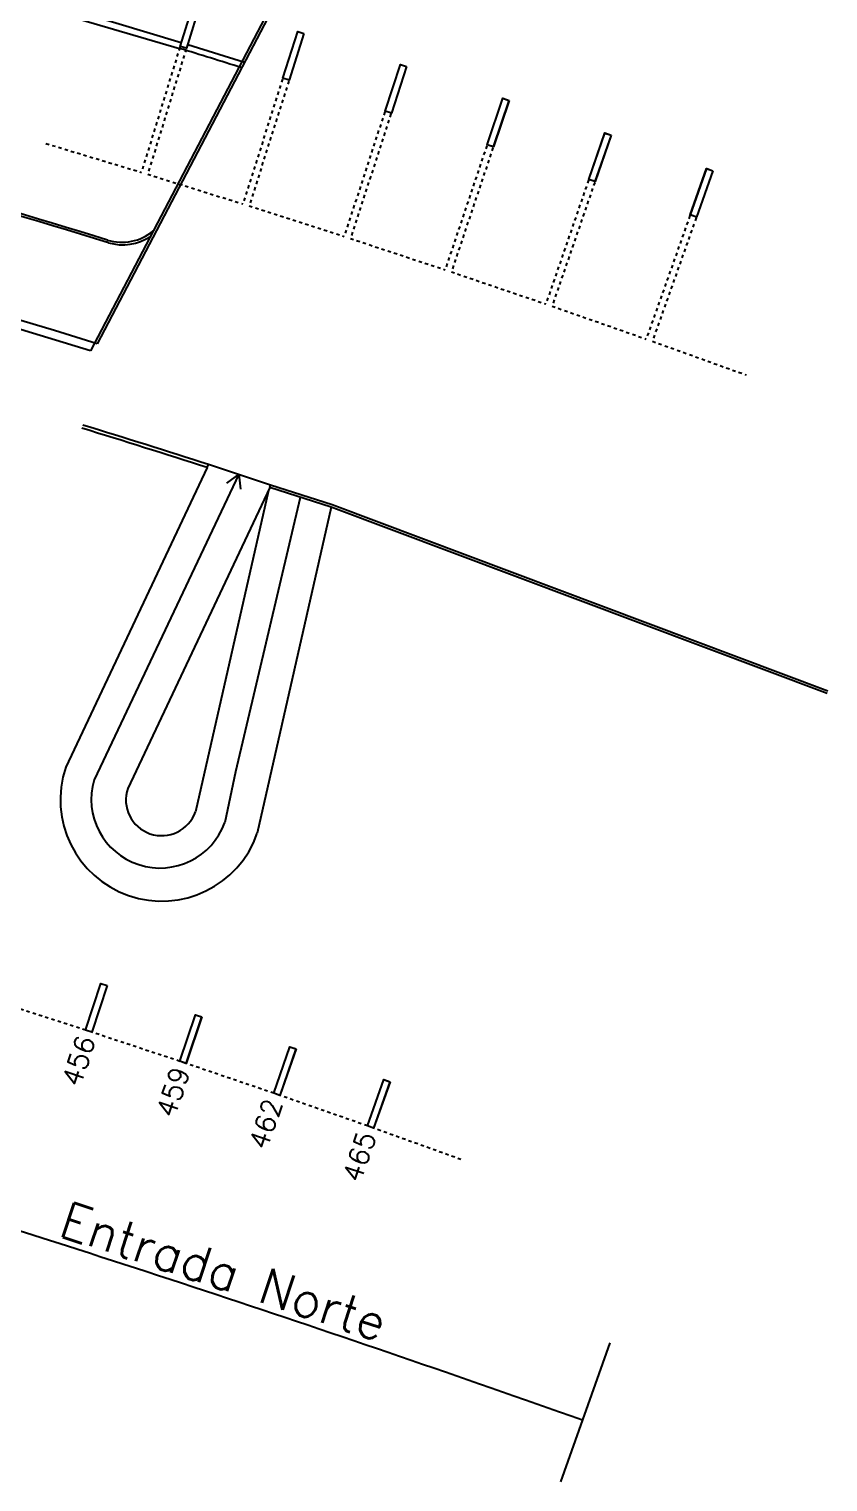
# Model space of a CAD drawing. Extents: x 26 to 324, y 73 to 188.
# Drawn here: x 288.68 to 313.08, y 73.42 to 117.81 of the extents above; entities that cross this region are included whole.
import ezdxf

# ---------------------------------------------------------------- set-up
doc = ezdxf.new("R2010")
doc.units = 0
doc.header["$LTSCALE"] = 0.01
doc.header["$MEASUREMENT"] = 0
doc.linetypes.add('HIDDEN2', pattern=[0.1875, 0.125, -0.0625])
doc.layers.get('0').update_dxf_attribs({"linetype": 'CONTINUOUS'})
doc.layers.get('DEFPOINTS').update_dxf_attribs({"linetype": 'CONTINUOUS'})
for name, color, linetype in [('AR-ALV-VT1', 2, 'CONTINUOUS'), ('BANC', 2, 'CONTINUOUS'), ('ESC', 1, 'CONTINUOUS'), ('ESTR', 3, 'CONTINUOUS'), ('NOPILAR1', 2, 'CONTINUOUS'), ('PISO', 1, 'CONTINUOUS'), ('PROJ', 1, 'HIDDEN2'), ('TEXTO-ENDEREÇO', 2, 'CONTINUOUS'), ('USO1', 2, 'CONTINUOUS')]:
    doc.layers.add(name, color=color, linetype=linetype)
doc.styles.add('1', font='romans.shx')
doc.styles.add('NOPILAR', font='simplex.shx', dxfattribs={"height": 0.6})
doc.dimstyles.new('1-600', dxfattribs={"dimtxt": 1.1, "dimasz": 2.5, "dimexe": 2, "dimexo": 4, "dimgap": 0.2, "dimtad": 1, "dimdec": 0, "dimzin": 4, "dimdsep": 46, "dimlunit": 6, "dimtxsty": '1', "dimblk1": 'NONE', "dimblk2": 'NONE', "dimsah": 1, "dimcen": 0, "dimclrd": 2, "dimclre": 2, "dimclrt": 2, "dimadec": 0, "dimazin": 0, "dimtfac": 1, "dimtdec": 0, "dimtmove": 2, "dimatfit": 3, "dimldrblk": 'NONE', "dimfxl": 0, "dimtolj": 1, "dimtzin": 0, "dimarcsym": 0})

# ---------------------------------------------------------------- blocks, each defined once
blk = doc.blocks.new('PILAR-SLC')
for points in [[(0.197, -42.97), (0.197, -44.47), (-0.003, -44.47), (-0.003, -42.97)], [(0.197, -72.501), (0.197, -74.001), (-0.003, -74.001), (-0.003, -72.501)]]:
    blk.add_lwpolyline(points, close=True)
blk = doc.blocks.new('*D90')
at = {"layer": 'DEFPOINTS', "color": 0}
for p in [(285.515, 90.542), (285.074, 89.108), (308.26, 82.85), (307.761, 81.442), (298.13, 77.89)]:
    blk.add_point(p, dxfattribs=at)
at = {"layer": 'USO1', "color": 2, "lineweight": -2}
for p, q in [((283.899, 85.285), (282.529, 80.828)), ((306.423, 77.672), (304.915, 73.421))]:
    blk.add_line(p, q, dxfattribs=at)
blk.add_arc((120.089, -447.618), 554.849, 70.469, 72.913, dxfattribs=at)
at = {"layer": 'USO1', "color": 2, "insert": (294.625, 79.855), "char_height": 1.1, "attachment_point": 5, "rotation": 341.691, "style": '1'}
blk.add_mtext('\\A1;Entrada Norte', dxfattribs=at)
blk = doc.blocks.new('_NONE')
at = {"color": 0, "linetype": 'ByBlock'}
blk.add_circle((0, 0), 0.25, dxfattribs=at)

msp = doc.modelspace()

# ---------------------------------------------------------------- linework, layer by layer
at = {"layer": 'AR-ALV-VT1'}
for points in [[(290.763, 108.195, 0.05916), (205.127, 123.861), (196.204, 124.344), (189.809, 124.557)], [(290.557, 107.975, 0.058865), (205.087, 123.613), (196.195, 124.094)]]:
    msp.add_lwpolyline(points, format="xyb", dxfattribs=at)
at = {"layer": 'BANC'}
for p, q in [((308.283, 141.886), (290.557, 107.975)), ((308.243, 141.637), (290.763, 108.195)), ((313.055, 97.509), (297.911, 103.196)), ((313.083, 97.584), (297.937, 103.271))]:
    msp.add_line(p, q, dxfattribs=at)
for radius, start, end in [(373.599, 72.23981, 72.85701), (373.499, 72.24183, 72.85733)]:
    msp.add_arc((180.204, -251.291), radius, start, end, dxfattribs=at)
at = {"layer": 'ESC'}
for p, q in [((295.085, 104.205), (290.665, 94.872)), ((295.085, 104.205), (294.708, 103.939)), ((295.085, 104.205), (295.135, 103.746)), ((296.961, 103.5), (294.983, 95.119)), ((294.983, 95.119), (294.66, 93.57))]:
    msp.add_line(p, q, dxfattribs=at)
msp.add_arc((292.681, 94.278), 2.101, 163.5828, 340.3187, dxfattribs=at)
at = {"layer": 'PISO'}
for p, q in [((284.02, 119.931), (293.275, 117.217)), ((290.384, 118.288), (293.329, 117.397)), ((293.527, 117.336), (295.258, 116.796)), ((294.121, 104.411), (289.801, 95.257)), ((296.055, 103.875), (294.164, 104.502)), ((296.03, 103.799), (291.693, 94.61)), ((295.991, 103.715), (293.763, 93.897)), ((297.911, 103.196), (295.652, 93.24))]:
    msp.add_line(p, q, dxfattribs=at)
for centre, radius, start, end in [((180.179, -251.219), 385.403, 72.64035, 72.93549), ((180.204, -251.291), 379.154, 72.99252, 75.14495), ((180.204, -251.291), 379.224, 72.99972, 75.13445), ((291.519, 112.797), 1.5, 252.9997, 309.4367), ((291.519, 112.797), 1.5, 252.9997, 309.4367), ((291.544, 112.716), 1.5, 252.9925, 304.1438), ((291.544, 112.716), 1.5, 252.9925, 304.1438), ((292.731, 94.261), 3.095, 161.2199, 340.7321), ((292.731, 94.261), 1.095, 161.3843, 340.5668)]:
    msp.add_arc(centre, radius, start, end, dxfattribs=at)
at = {"layer": 'PROJ'}
for p, q in [((293.286, 117.253), (292.112, 113.43)), ((293.477, 117.195), (292.303, 113.371)), ((296.419, 116.277), (295.213, 112.464)), ((296.61, 116.217), (295.403, 112.403)), ((299.545, 115.275), (298.305, 111.471)), ((299.735, 115.213), (298.495, 111.409)), ((289.194, 114.312), (292.112, 113.43)), ((302.661, 114.245), (301.389, 110.453)), ((302.851, 114.182), (301.579, 110.389)), ((292.303, 113.371), (295.213, 112.464)), ((305.769, 113.189), (304.465, 109.408)), ((305.958, 113.124), (304.654, 109.343)), ((295.403, 112.403), (298.305, 111.471)), ((308.867, 112.107), (307.531, 108.337)), ((309.056, 112.04), (307.72, 108.27)), ((298.495, 111.409), (301.389, 110.453)), ((301.579, 110.389), (304.465, 109.408)), ((304.654, 109.343), (307.531, 108.337)), ((307.72, 108.27), (310.588, 107.24)), ((290.411, 87.22), (287.716, 88.086)), ((293.285, 86.27), (290.598, 87.159)), ((296.155, 85.295), (293.475, 86.207)), ((299.017, 84.296), (296.344, 85.23)), ((301.869, 83.272), (299.205, 84.229))]:
    msp.add_line(p, q, dxfattribs=at)
at = {"layer": 'TEXTO-ENDEREÇO'}
for p, q in [((294.121, 104.411), (294.164, 104.502)), ((296.03, 103.799), (296.055, 103.875)), ((297.937, 103.271), (296.055, 103.875)), ((297.911, 103.196), (296.03, 103.799))]:
    msp.add_line(p, q, dxfattribs=at)

# ---------------------------------------------------------------- block references
at = {"layer": 'ESTR'}
for p, rotation in [((306.358, 159.788), 342.9268292682919), ((309.853, 158.699), 342.4390243902432), ((313.339, 157.58), 341.9512195121961), ((316.811, 156.432), 341.4634146341463), ((316.815, 156.432), 341.4634146341465), ((320.277, 155.255), 340.9756097560976), ((320.281, 155.254), 340.9756097560972), ((323.733, 154.047), 340.4878048780488), ((323.737, 154.047), 340.487804878048)]:
    msp.add_blockref('PILAR-SLC', p, dxfattribs=dict(at, rotation=rotation))

# ---------------------------------------------------------------- texts
at = {"layer": 'NOPILAR1', "style": 'NOPILAR'}
for s, p in [('456', (290.232, 85.46)), ('456', (290.232, 85.46)), ('459', (293.115, 84.511)), ('459', (293.115, 84.511)), ('462', (295.943, 83.534)), ('462', (295.943, 83.534)), ('465', (298.804, 82.534))]:
    msp.add_text(s, height=0.6, rotation=71.4452, dxfattribs=at).set_placement(p)

# ---------------------------------------------------------------- dimensions: what is measured, and where the dimension line sits
at = {"layer": 'USO1'}
dim = msp.add_angular_dim_2l(base=(298.13, 77.89), line1=((285.074, 89.108), (285.515, 90.542)), line2=((307.761, 81.442), (308.26, 82.85)), text='Entrada Norte', dimstyle='1-600', override={"dimazin": 1}, dxfattribs=at)
dim.commit()
dim.dimension.update_dxf_attribs({"geometry": '*D90', "text_midpoint": (294.625, 79.855)})

doc.saveas('drawing.dxf')
